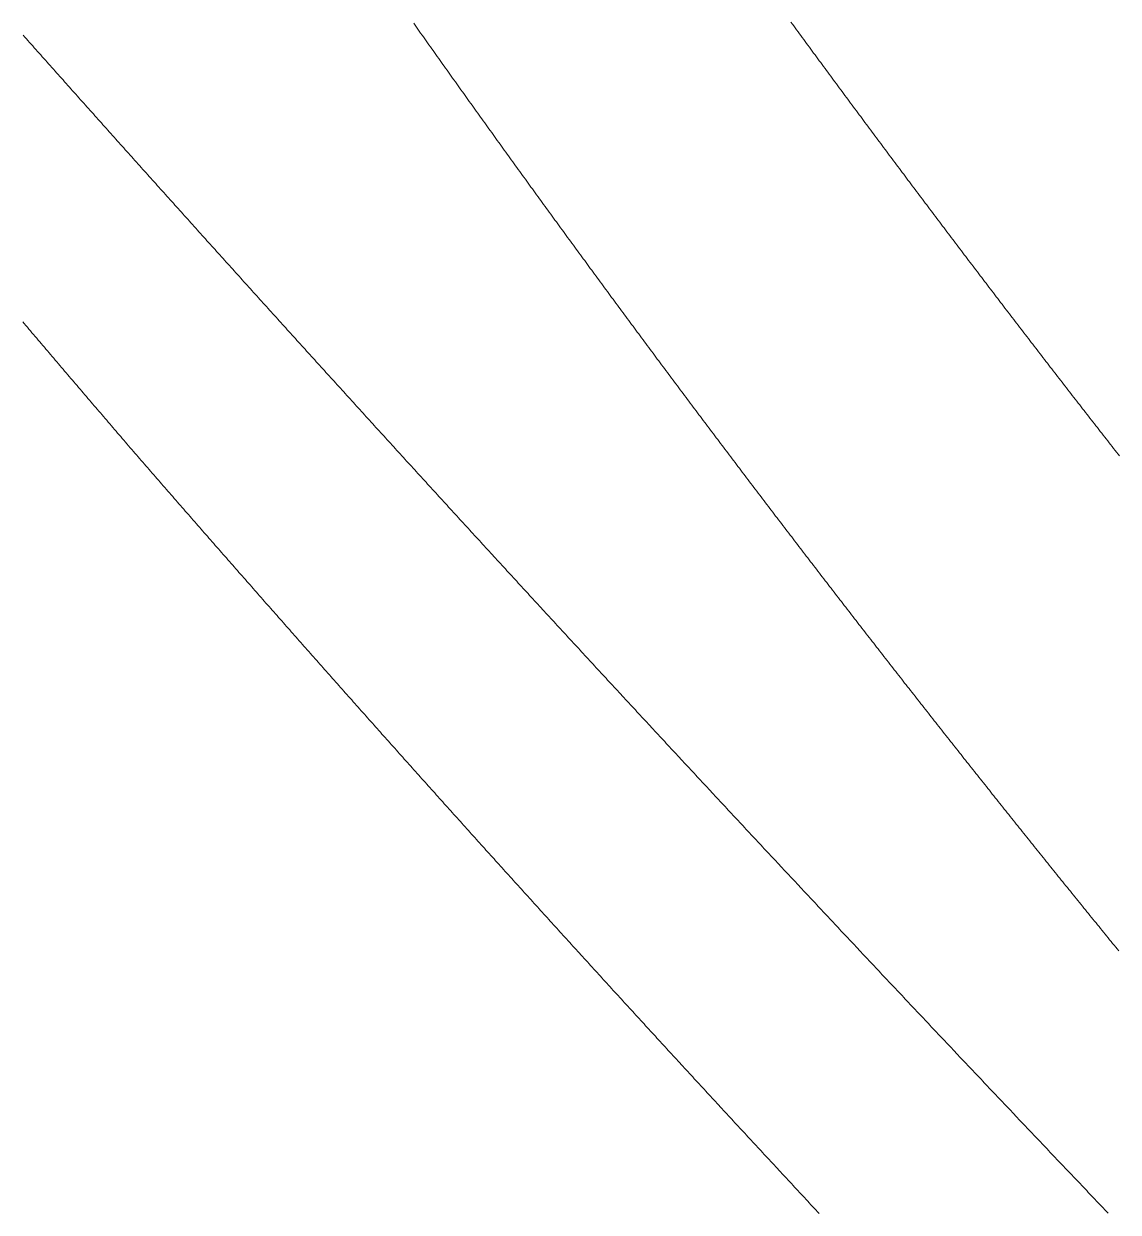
# Model space of a CAD drawing. Extents: x 174934 to 192674, y 648863 to 672607.
# Drawn here: x 180344.62 to 180390.28, y 660833.11 to 660882.67 of the extents above; entities that cross this region are included whole.
import ezdxf

# ---------------------------------------------------------------- set-up
doc = ezdxf.new("R2010")
doc.units = 0
doc.layers.add('pbitul', color=14, linetype='Continuous', lineweight=0)
doc.layers.add('pgesher', color=7, linetype='Continuous', lineweight=0)

msp = doc.modelspace()

# ---------------------------------------------------------------- linework, layer by layer
at = {"layer": 'pbitul', "flags": 128}
for points in [[(180344.591, 660882.191), (180344.657, 660882.117), (180344.724, 660882.042), (180344.79, 660881.967), (180344.857, 660881.893), (180344.923, 660881.818), (180344.99, 660881.743), (180345.056, 660881.668), (180345.123, 660881.594), (180345.189, 660881.519), (180345.256, 660881.444), (180345.322, 660881.37), (180345.389, 660881.295), (180345.455, 660881.22), (180345.522, 660881.146), (180345.589, 660881.071), (180345.655, 660880.996), (180345.722, 660880.922), (180345.788, 660880.847), (180345.855, 660880.773), (180345.921, 660880.698), (180345.988, 660880.623), (180346.054, 660880.549), (180346.121, 660880.474), (180346.187, 660880.399), (180346.254, 660880.325), (180346.321, 660880.25), (180346.387, 660880.175), (180346.454, 660880.101), (180346.52, 660880.026), (180346.587, 660879.952), (180346.654, 660879.877), (180346.72, 660879.802), (180346.787, 660879.728), (180346.853, 660879.653), (180346.92, 660879.579), (180346.987, 660879.504), (180347.053, 660879.43), (180347.12, 660879.355), (180347.186, 660879.28), (180347.253, 660879.206), (180347.32, 660879.131), (180347.386, 660879.057), (180347.453, 660878.982), (180347.52, 660878.908), (180347.586, 660878.833), (180347.653, 660878.758), (180347.72, 660878.684), (180347.786, 660878.609), (180347.853, 660878.535), (180347.92, 660878.46), (180347.986, 660878.386), (180348.053, 660878.311), (180348.12, 660878.237), (180348.186, 660878.162), (180348.253, 660878.088), (180348.32, 660878.013), (180348.386, 660877.939), (180348.453, 660877.864), (180348.52, 660877.79), (180348.586, 660877.715), (180348.653, 660877.641), (180348.72, 660877.566), (180348.787, 660877.492), (180348.853, 660877.417), (180348.92, 660877.343), (180348.987, 660877.268), (180349.054, 660877.194), (180349.12, 660877.119), (180349.187, 660877.045), (180349.254, 660876.97), (180349.32, 660876.896), (180349.387, 660876.821), (180349.454, 660876.747), (180349.521, 660876.673), (180349.588, 660876.598), (180349.654, 660876.524), (180349.721, 660876.449), (180349.788, 660876.375), (180349.855, 660876.3), (180349.921, 660876.226), (180349.988, 660876.151), (180350.055, 660876.077), (180350.122, 660876.003), (180350.189, 660875.928), (180350.255, 660875.854), (180350.322, 660875.779), (180350.389, 660875.705), (180350.456, 660875.631), (180350.523, 660875.556), (180350.589, 660875.482), (180350.656, 660875.407), (180350.723, 660875.333), (180350.79, 660875.259), (180350.857, 660875.184), (180350.924, 660875.11), (180350.99, 660875.035), (180351.057, 660874.961), (180351.124, 660874.887), (180351.191, 660874.812), (180351.258, 660874.738), (180351.325, 660874.664), (180351.392, 660874.589), (180351.459, 660874.515), (180351.525, 660874.441), (180351.592, 660874.366), (180351.659, 660874.292), (180351.726, 660874.218), (180351.793, 660874.143), (180351.86, 660874.069), (180351.927, 660873.995), (180351.994, 660873.92), (180352.061, 660873.846), (180352.127, 660873.772), (180352.194, 660873.697), (180352.261, 660873.623), (180352.328, 660873.549), (180352.395, 660873.474), (180352.462, 660873.4), (180352.529, 660873.326), (180352.596, 660873.252), (180352.663, 660873.177), (180352.73, 660873.103), (180352.797, 660873.029), (180352.864, 660872.954), (180352.931, 660872.88), (180352.998, 660872.806), (180353.065, 660872.732), (180353.132, 660872.657), (180353.199, 660872.583), (180353.266, 660872.509), (180353.333, 660872.435), (180353.4, 660872.36), (180353.467, 660872.286), (180353.534, 660872.212), (180353.601, 660872.138), (180353.668, 660872.063), (180353.735, 660871.989), (180353.802, 660871.915), (180353.869, 660871.841), (180353.936, 660871.766), (180354.003, 660871.692), (180354.07, 660871.618), (180354.137, 660871.544), (180354.204, 660871.47), (180354.271, 660871.395), (180354.338, 660871.321), (180354.405, 660871.247), (180354.472, 660871.173), (180354.539, 660871.099), (180354.606, 660871.024), (180354.673, 660870.95), (180354.74, 660870.876), (180354.807, 660870.802), (180354.874, 660870.728), (180354.941, 660870.654), (180355.008, 660870.579), (180355.075, 660870.505), (180355.143, 660870.431), (180355.21, 660870.357), (180355.277, 660870.283), (180355.344, 660870.209), (180355.411, 660870.135), (180355.478, 660870.06), (180355.545, 660869.986), (180355.612, 660869.912), (180355.679, 660869.838), (180355.747, 660869.764), (180355.814, 660869.69), (180355.881, 660869.616), (180355.948, 660869.542), (180356.015, 660869.467), (180356.082, 660869.393), (180356.149, 660869.319), (180356.217, 660869.245), (180356.284, 660869.171), (180356.351, 660869.097), (180356.418, 660869.023), (180356.485, 660868.949), (180356.552, 660868.875), (180356.619, 660868.801), (180356.687, 660868.726), (180356.754, 660868.652), (180356.821, 660868.578), (180356.888, 660868.504), (180356.955, 660868.43), (180357.023, 660868.356), (180357.09, 660868.282), (180357.157, 660868.208), (180357.224, 660868.134), (180357.291, 660868.06), (180357.359, 660867.986), (180357.426, 660867.912), (180357.493, 660867.838), (180357.56, 660867.764), (180357.628, 660867.69), (180357.695, 660867.616), (180357.762, 660867.542), (180357.829, 660867.468), (180357.897, 660867.394), (180357.964, 660867.32), (180358.031, 660867.246), (180358.098, 660867.172), (180358.166, 660867.098), (180358.233, 660867.024), (180358.3, 660866.95), (180358.367, 660866.876), (180358.435, 660866.802), (180358.502, 660866.728), (180358.569, 660866.654), (180358.636, 660866.58), (180358.704, 660866.506), (180358.771, 660866.432), (180358.838, 660866.358), (180358.906, 660866.284), (180358.973, 660866.21), (180359.04, 660866.136), (180359.108, 660866.062), (180359.175, 660865.988), (180359.242, 660865.914), (180359.31, 660865.84), (180359.377, 660865.766), (180359.444, 660865.692), (180359.512, 660865.618), (180359.579, 660865.545), (180359.646, 660865.471), (180359.714, 660865.397), (180359.781, 660865.323), (180359.848, 660865.249), (180359.916, 660865.175), (180359.983, 660865.101), (180360.05, 660865.027), (180360.118, 660864.953), (180360.185, 660864.879), (180360.253, 660864.805), (180360.32, 660864.732), (180360.387, 660864.658), (180360.455, 660864.584), (180360.522, 660864.51), (180360.59, 660864.436), (180360.657, 660864.362), (180360.724, 660864.288), (180360.792, 660864.215), (180360.859, 660864.141), (180360.927, 660864.067), (180360.994, 660863.993), (180361.061, 660863.919), (180361.129, 660863.845), (180361.196, 660863.771), (180361.264, 660863.698), (180361.331, 660863.624), (180361.399, 660863.55), (180361.466, 660863.476), (180361.534, 660863.402), (180361.601, 660863.328), (180361.669, 660863.255), (180361.736, 660863.181), (180361.803, 660863.107), (180361.871, 660863.033), (180361.938, 660862.959), (180362.006, 660862.886), (180362.073, 660862.812), (180362.141, 660862.738), (180362.208, 660862.664), (180362.276, 660862.59), (180362.343, 660862.517), (180362.411, 660862.443), (180362.478, 660862.369), (180362.546, 660862.295), (180362.613, 660862.222), (180362.681, 660862.148), (180362.748, 660862.074), (180362.816, 660862), (180362.884, 660861.927), (180362.951, 660861.853), (180363.019, 660861.779), (180363.086, 660861.705), (180363.154, 660861.632), (180363.221, 660861.558), (180363.289, 660861.484), (180363.356, 660861.41), (180363.424, 660861.337), (180363.492, 660861.263), (180363.559, 660861.189), (180363.627, 660861.116), (180363.694, 660861.042), (180363.762, 660860.968), (180363.829, 660860.894), (180363.897, 660860.821), (180363.965, 660860.747), (180364.032, 660860.673), (180364.1, 660860.6), (180364.167, 660860.526), (180364.235, 660860.452), (180364.303, 660860.379), (180364.37, 660860.305), (180364.438, 660860.231), (180364.505, 660860.158), (180364.573, 660860.084), (180364.641, 660860.01), (180364.708, 660859.937), (180364.776, 660859.863), (180364.844, 660859.789), (180364.911, 660859.716), (180364.979, 660859.642), (180365.047, 660859.568), (180365.114, 660859.495), (180365.182, 660859.421), (180365.25, 660859.348), (180365.317, 660859.274), (180365.385, 660859.2), (180365.453, 660859.127), (180365.52, 660859.053), (180365.588, 660858.979), (180365.656, 660858.906), (180365.723, 660858.832), (180365.791, 660858.759), (180365.859, 660858.685), (180365.927, 660858.611), (180365.994, 660858.538), (180366.062, 660858.464), (180366.13, 660858.391), (180366.197, 660858.317), (180366.265, 660858.244), (180366.333, 660858.17), (180366.401, 660858.096), (180366.468, 660858.023), (180366.536, 660857.949), (180366.604, 660857.876), (180366.672, 660857.802), (180366.739, 660857.729), (180366.807, 660857.655), (180366.875, 660857.582), (180366.943, 660857.508), (180367.01, 660857.434), (180367.078, 660857.361), (180367.146, 660857.287), (180367.214, 660857.214), (180367.281, 660857.14), (180367.349, 660857.067), (180367.417, 660856.993), (180367.485, 660856.92), (180367.553, 660856.846), (180367.62, 660856.773), (180367.688, 660856.699), (180367.756, 660856.626), (180367.824, 660856.552), (180367.892, 660856.479), (180367.96, 660856.405), (180368.027, 660856.332), (180368.095, 660856.258), (180368.163, 660856.185), (180368.231, 660856.111), (180368.299, 660856.038), (180368.367, 660855.965), (180368.434, 660855.891), (180368.502, 660855.818), (180368.57, 660855.744), (180368.638, 660855.671), (180368.706, 660855.597), (180368.774, 660855.524), (180368.842, 660855.45), (180368.909, 660855.377), (180368.977, 660855.303), (180369.045, 660855.23), (180369.113, 660855.157), (180369.181, 660855.083), (180369.249, 660855.01), (180369.317, 660854.936), (180369.385, 660854.863), (180369.453, 660854.79), (180369.521, 660854.716), (180369.588, 660854.643), (180369.656, 660854.569), (180369.724, 660854.496), (180369.792, 660854.423), (180369.86, 660854.349), (180369.928, 660854.276), (180369.996, 660854.202), (180370.064, 660854.129), (180370.132, 660854.056), (180370.2, 660853.982), (180370.268, 660853.909), (180370.336, 660853.836), (180370.404, 660853.762), (180370.472, 660853.689), (180370.54, 660853.616), (180370.608, 660853.542), (180370.676, 660853.469), (180370.744, 660853.396), (180370.812, 660853.322), (180370.88, 660853.249), (180370.948, 660853.176), (180371.016, 660853.102), (180371.084, 660853.029), (180371.152, 660852.956), (180371.22, 660852.882), (180371.288, 660852.809), (180371.356, 660852.736), (180371.424, 660852.662), (180371.492, 660852.589), (180371.56, 660852.516), (180371.628, 660852.442), (180371.696, 660852.369), (180371.764, 660852.296), (180371.832, 660852.223), (180371.9, 660852.149), (180371.968, 660852.076), (180372.036, 660852.003), (180372.104, 660851.929), (180372.172, 660851.856), (180372.24, 660851.783), (180372.308, 660851.71), (180372.376, 660851.636), (180372.444, 660851.563), (180372.512, 660851.49), (180372.581, 660851.417), (180372.649, 660851.343), (180372.717, 660851.27), (180372.785, 660851.197), (180372.853, 660851.124), (180372.921, 660851.051), (180372.989, 660850.977), (180373.057, 660850.904), (180373.125, 660850.831), (180373.193, 660850.758), (180373.262, 660850.684), (180373.33, 660850.611), (180373.398, 660850.538), (180373.466, 660850.465), (180373.534, 660850.392), (180373.602, 660850.318), (180373.67, 660850.245), (180373.739, 660850.172), (180373.807, 660850.099), (180373.875, 660850.026), (180373.943, 660849.953), (180374.011, 660849.879), (180374.079, 660849.806), (180374.148, 660849.733), (180374.216, 660849.66), (180374.284, 660849.587), (180374.352, 660849.514), (180374.42, 660849.44), (180374.488, 660849.367), (180374.557, 660849.294), (180374.625, 660849.221), (180374.693, 660849.148), (180374.761, 660849.075), (180374.829, 660849.002), (180374.898, 660848.929), (180374.966, 660848.855), (180375.034, 660848.782), (180375.102, 660848.709), (180375.171, 660848.636), (180375.239, 660848.563), (180375.307, 660848.49), (180375.375, 660848.417), (180375.444, 660848.344), (180375.512, 660848.271), (180375.58, 660848.198), (180375.648, 660848.124), (180375.717, 660848.051), (180375.785, 660847.978), (180375.853, 660847.905), (180375.921, 660847.832), (180375.99, 660847.759), (180376.058, 660847.686), (180376.126, 660847.613), (180376.194, 660847.54), (180376.263, 660847.467), (180376.331, 660847.394), (180376.399, 660847.321), (180376.468, 660847.248), (180376.536, 660847.175), (180376.604, 660847.102), (180376.673, 660847.029), (180376.741, 660846.956), (180376.809, 660846.883), (180376.878, 660846.81), (180376.946, 660846.737), (180377.014, 660846.664), (180377.083, 660846.591), (180377.151, 660846.518), (180377.219, 660846.445), (180377.288, 660846.372), (180377.356, 660846.299), (180377.424, 660846.226), (180377.493, 660846.153), (180377.561, 660846.08), (180377.629, 660846.007), (180377.698, 660845.934), (180377.766, 660845.861), (180377.835, 660845.788), (180377.903, 660845.715), (180377.971, 660845.642), (180378.04, 660845.569), (180378.108, 660845.496), (180378.176, 660845.423), (180378.245, 660845.35), (180378.313, 660845.277), (180378.382, 660845.204), (180378.45, 660845.131), (180378.519, 660845.058), (180378.587, 660844.985), (180378.655, 660844.912), (180378.724, 660844.839), (180378.792, 660844.767), (180378.861, 660844.694), (180378.929, 660844.621), (180378.998, 660844.548), (180379.066, 660844.475), (180379.134, 660844.402), (180379.203, 660844.329), (180379.271, 660844.256), (180379.34, 660844.183), (180379.408, 660844.11), (180379.477, 660844.038), (180379.545, 660843.965), (180379.614, 660843.892), (180379.682, 660843.819), (180379.751, 660843.746), (180379.819, 660843.673), (180379.888, 660843.6), (180379.956, 660843.527), (180380.025, 660843.455), (180380.093, 660843.382), (180380.162, 660843.309), (180380.23, 660843.236), (180380.299, 660843.163), (180380.367, 660843.09), (180380.436, 660843.018), (180380.504, 660842.945), (180380.573, 660842.872), (180380.641, 660842.799), (180380.71, 660842.726), (180380.778, 660842.653), (180380.847, 660842.581), (180380.916, 660842.508), (180380.984, 660842.435), (180381.053, 660842.362), (180381.121, 660842.289), (180381.19, 660842.217), (180381.258, 660842.144), (180381.327, 660842.071), (180381.395, 660841.998), (180381.464, 660841.926), (180381.533, 660841.853), (180381.601, 660841.78), (180381.67, 660841.707), (180381.738, 660841.634), (180381.807, 660841.562), (180381.876, 660841.489), (180381.944, 660841.416), (180382.013, 660841.343), (180382.081, 660841.271), (180382.15, 660841.198), (180382.219, 660841.125), (180382.287, 660841.052), (180382.356, 660840.98), (180382.425, 660840.907), (180382.493, 660840.834), (180382.562, 660840.762), (180382.631, 660840.689), (180382.699, 660840.616), (180382.768, 660840.543), (180382.836, 660840.471), (180382.905, 660840.398), (180382.974, 660840.325), (180383.042, 660840.253), (180383.111, 660840.18), (180383.18, 660840.107), (180383.249, 660840.035), (180383.317, 660839.962), (180383.386, 660839.889), (180383.455, 660839.817), (180383.523, 660839.744), (180383.592, 660839.671), (180383.661, 660839.599), (180383.729, 660839.526), (180383.798, 660839.453), (180383.867, 660839.381), (180383.936, 660839.308), (180384.004, 660839.235), (180384.073, 660839.163), (180384.142, 660839.09), (180384.21, 660839.017), (180384.279, 660838.945), (180384.348, 660838.872), (180384.417, 660838.8), (180384.485, 660838.727), (180384.554, 660838.654), (180384.623, 660838.582), (180384.692, 660838.509), (180384.76, 660838.436), (180384.829, 660838.364), (180384.898, 660838.291), (180384.967, 660838.219), (180385.036, 660838.146), (180385.104, 660838.073), (180385.173, 660838.001), (180385.242, 660837.928), (180385.311, 660837.856), (180385.38, 660837.783), (180385.448, 660837.711), (180385.517, 660837.638), (180385.586, 660837.565), (180385.655, 660837.493), (180385.724, 660837.42), (180385.792, 660837.348), (180385.861, 660837.275), (180385.93, 660837.203), (180385.999, 660837.13), (180386.068, 660837.058), (180386.137, 660836.985), (180386.205, 660836.913), (180386.274, 660836.84), (180386.343, 660836.768), (180386.412, 660836.695), (180386.481, 660836.623), (180386.55, 660836.55), (180386.619, 660836.477), (180386.687, 660836.405), (180386.756, 660836.332), (180386.825, 660836.26), (180386.894, 660836.187), (180386.963, 660836.115), (180387.032, 660836.043), (180387.101, 660835.97), (180387.17, 660835.898), (180387.239, 660835.825), (180387.307, 660835.753), (180387.376, 660835.68), (180387.445, 660835.608), (180387.514, 660835.535), (180387.583, 660835.463), (180387.652, 660835.39), (180387.721, 660835.318), (180387.79, 660835.245), (180387.859, 660835.173), (180387.928, 660835.101), (180387.997, 660835.028), (180388.066, 660834.956), (180388.135, 660834.883), (180388.204, 660834.811), (180388.272, 660834.738), (180388.341, 660834.666), (180388.41, 660834.594), (180388.479, 660834.521), (180388.548, 660834.449), (180388.617, 660834.376), (180388.686, 660834.304), (180388.755, 660834.232), (180388.824, 660834.159), (180388.893, 660834.087), (180388.962, 660834.014), (180389.031, 660833.942), (180389.1, 660833.87), (180389.169, 660833.797), (180389.238, 660833.725), (180389.307, 660833.653), (180389.376, 660833.58), (180389.445, 660833.508), (180389.514, 660833.435), (180389.583, 660833.363), (180389.652, 660833.291), (180389.721, 660833.218), (180389.791, 660833.146), (180389.86, 660833.074)], [(180377.799, 660833.06), (180377.731, 660833.133), (180377.663, 660833.206), (180377.595, 660833.28), (180377.527, 660833.353), (180377.459, 660833.426), (180377.391, 660833.5), (180377.323, 660833.573), (180377.255, 660833.646), (180377.187, 660833.72), (180377.119, 660833.793), (180377.051, 660833.866), (180376.983, 660833.939), (180376.915, 660834.013), (180376.847, 660834.086), (180376.779, 660834.159), (180376.711, 660834.233), (180376.643, 660834.306), (180376.575, 660834.38), (180376.507, 660834.453), (180376.439, 660834.526), (180376.397, 660834.572), (180376.397, 660834.572), (180376.329, 660834.645), (180376.26, 660834.719), (180376.192, 660834.792), (180376.124, 660834.865), (180376.056, 660834.938), (180375.988, 660835.012), (180375.92, 660835.085), (180375.852, 660835.158), (180375.784, 660835.231), (180375.716, 660835.305), (180375.648, 660835.378), (180375.58, 660835.451), (180375.512, 660835.524), (180375.444, 660835.598), (180375.376, 660835.671), (180375.308, 660835.744), (180375.24, 660835.818), (180375.172, 660835.891), (180375.104, 660835.964), (180375.036, 660836.038), (180374.968, 660836.111), (180374.9, 660836.184), (180374.832, 660836.258), (180374.764, 660836.331), (180374.696, 660836.404), (180374.628, 660836.478), (180374.56, 660836.551), (180374.492, 660836.624), (180374.424, 660836.698), (180374.356, 660836.771), (180374.288, 660836.845), (180374.22, 660836.918), (180374.152, 660836.991), (180374.084, 660837.065), (180374.016, 660837.138), (180373.948, 660837.212), (180373.881, 660837.285), (180373.813, 660837.358), (180373.745, 660837.432), (180373.677, 660837.505), (180373.609, 660837.579), (180373.541, 660837.652), (180373.473, 660837.726), (180373.406, 660837.799), (180373.338, 660837.873), (180373.27, 660837.946), (180373.202, 660838.02), (180373.134, 660838.093), (180373.066, 660838.167), (180372.999, 660838.24), (180372.931, 660838.314), (180372.863, 660838.387), (180372.795, 660838.461), (180372.727, 660838.534), (180372.66, 660838.608), (180372.592, 660838.681), (180372.524, 660838.755), (180372.456, 660838.828), (180372.389, 660838.902), (180372.321, 660838.975), (180372.253, 660839.049), (180372.185, 660839.122), (180372.118, 660839.196), (180372.05, 660839.27), (180371.982, 660839.343), (180371.914, 660839.417), (180371.847, 660839.49), (180371.779, 660839.564), (180371.711, 660839.638), (180371.644, 660839.711), (180371.576, 660839.785), (180371.508, 660839.858), (180371.441, 660839.932), (180371.373, 660840.006), (180371.305, 660840.079), (180371.238, 660840.153), (180371.17, 660840.227), (180371.102, 660840.3), (180371.035, 660840.374), (180370.967, 660840.448), (180370.9, 660840.521), (180370.832, 660840.595), (180370.764, 660840.669), (180370.697, 660840.742), (180370.629, 660840.816), (180370.562, 660840.89), (180370.494, 660840.963), (180370.426, 660841.037), (180370.359, 660841.111), (180370.291, 660841.185), (180370.224, 660841.258), (180370.156, 660841.332), (180370.089, 660841.406), (180370.021, 660841.48), (180369.954, 660841.553), (180369.886, 660841.627), (180369.818, 660841.701), (180369.751, 660841.775), (180369.683, 660841.848), (180369.616, 660841.922), (180369.548, 660841.996), (180369.481, 660842.07), (180369.414, 660842.144), (180369.346, 660842.217), (180369.279, 660842.291), (180369.211, 660842.365), (180369.144, 660842.439), (180369.076, 660842.513), (180369.009, 660842.586), (180368.941, 660842.66), (180368.874, 660842.734), (180368.806, 660842.808), (180368.739, 660842.882), (180368.672, 660842.956), (180368.604, 660843.03), (180368.537, 660843.103), (180368.469, 660843.177), (180368.402, 660843.251), (180368.335, 660843.325), (180368.267, 660843.399), (180368.2, 660843.473), (180368.133, 660843.547), (180368.065, 660843.621), (180367.998, 660843.695), (180367.93, 660843.769), (180367.863, 660843.842), (180367.796, 660843.916), (180367.728, 660843.99), (180367.661, 660844.064), (180367.594, 660844.138), (180367.527, 660844.212), (180367.459, 660844.286), (180367.392, 660844.36), (180367.325, 660844.434), (180367.257, 660844.508), (180367.19, 660844.582), (180367.123, 660844.656), (180367.056, 660844.73), (180366.988, 660844.804), (180366.921, 660844.878), (180366.854, 660844.952), (180366.787, 660845.026), (180366.719, 660845.1), (180366.652, 660845.174), (180366.585, 660845.248), (180366.518, 660845.322), (180366.45, 660845.396), (180366.383, 660845.47), (180366.316, 660845.544), (180366.249, 660845.618), (180366.182, 660845.693), (180366.115, 660845.767), (180366.047, 660845.841), (180365.98, 660845.915), (180365.913, 660845.989), (180365.846, 660846.063), (180365.779, 660846.137), (180365.712, 660846.211), (180365.644, 660846.285), (180365.577, 660846.359), (180365.51, 660846.434), (180365.443, 660846.508), (180365.376, 660846.582), (180365.309, 660846.656), (180365.242, 660846.73), (180365.175, 660846.804), (180365.108, 660846.878), (180365.041, 660846.953), (180364.973, 660847.027), (180364.906, 660847.101), (180364.839, 660847.175), (180364.772, 660847.249), (180364.705, 660847.323), (180364.638, 660847.398), (180364.571, 660847.472), (180364.504, 660847.546), (180364.437, 660847.62), (180364.37, 660847.695), (180364.303, 660847.769), (180364.236, 660847.843), (180364.169, 660847.917), (180364.102, 660847.991), (180364.035, 660848.066), (180363.968, 660848.14), (180363.901, 660848.214), (180363.834, 660848.289), (180363.767, 660848.363), (180363.7, 660848.437), (180363.633, 660848.511), (180363.566, 660848.586), (180363.499, 660848.66), (180363.433, 660848.734), (180363.366, 660848.809), (180363.299, 660848.883), (180363.232, 660848.957), (180363.165, 660849.032), (180363.098, 660849.106), (180363.031, 660849.18), (180362.964, 660849.255), (180362.897, 660849.329), (180362.831, 660849.403), (180362.764, 660849.478), (180362.697, 660849.552), (180362.63, 660849.626), (180362.563, 660849.701), (180362.496, 660849.775), (180362.429, 660849.849), (180362.363, 660849.924), (180362.296, 660849.998), (180362.229, 660850.073), (180362.162, 660850.147), (180362.095, 660850.221), (180362.029, 660850.296), (180361.962, 660850.37), (180361.895, 660850.445), (180361.828, 660850.519), (180361.761, 660850.594), (180361.695, 660850.668), (180361.628, 660850.743), (180361.561, 660850.817), (180361.494, 660850.891), (180361.428, 660850.966), (180361.361, 660851.04), (180361.294, 660851.115), (180361.227, 660851.189), (180361.161, 660851.264), (180361.094, 660851.338), (180361.027, 660851.413), (180360.961, 660851.487), (180360.894, 660851.562), (180360.827, 660851.636), (180360.761, 660851.711), (180360.694, 660851.785), (180360.627, 660851.86), (180360.561, 660851.935), (180360.494, 660852.009), (180360.427, 660852.084), (180360.361, 660852.158), (180360.294, 660852.233), (180360.227, 660852.307), (180360.161, 660852.382), (180360.094, 660852.457), (180360.028, 660852.531), (180359.961, 660852.606), (180359.894, 660852.68), (180359.828, 660852.755), (180359.761, 660852.829), (180359.695, 660852.904), (180359.628, 660852.979), (180359.561, 660853.053), (180359.495, 660853.128), (180359.428, 660853.203), (180359.362, 660853.277), (180359.295, 660853.352), (180359.229, 660853.427), (180359.162, 660853.501), (180359.096, 660853.576), (180359.029, 660853.651), (180358.963, 660853.725), (180358.896, 660853.8), (180358.83, 660853.875), (180358.763, 660853.949), (180358.697, 660854.024), (180358.63, 660854.099), (180358.564, 660854.173), (180358.497, 660854.248), (180358.431, 660854.323), (180358.364, 660854.398), (180358.298, 660854.472), (180358.232, 660854.547), (180358.165, 660854.622), (180358.099, 660854.697), (180358.032, 660854.771), (180357.966, 660854.846), (180357.899, 660854.921), (180357.833, 660854.996), (180357.767, 660855.07), (180357.7, 660855.145), (180357.634, 660855.22), (180357.567, 660855.295), (180357.501, 660855.37), (180357.435, 660855.444), (180357.368, 660855.519), (180357.302, 660855.594), (180357.236, 660855.669), (180357.169, 660855.744), (180357.103, 660855.819), (180357.037, 660855.893), (180356.97, 660855.968), (180356.904, 660856.043), (180356.838, 660856.118), (180356.771, 660856.193), (180356.705, 660856.268), (180356.639, 660856.343), (180356.573, 660856.417), (180356.506, 660856.492), (180356.44, 660856.567), (180356.374, 660856.642), (180356.308, 660856.717), (180356.241, 660856.792), (180356.175, 660856.867), (180356.109, 660856.942), (180356.043, 660857.017), (180355.976, 660857.092), (180355.91, 660857.166), (180355.844, 660857.241), (180355.778, 660857.316), (180355.712, 660857.391), (180355.645, 660857.466), (180355.579, 660857.541), (180355.513, 660857.616), (180355.447, 660857.691), (180355.381, 660857.766), (180355.314, 660857.841), (180355.248, 660857.916), (180355.182, 660857.991), (180355.116, 660858.066), (180355.05, 660858.141), (180354.984, 660858.216), (180354.918, 660858.291), (180354.852, 660858.366), (180354.785, 660858.441), (180354.719, 660858.516), (180354.653, 660858.591), (180354.587, 660858.666), (180354.521, 660858.741), (180354.455, 660858.816), (180354.389, 660858.892), (180354.323, 660858.967), (180354.257, 660859.042), (180354.191, 660859.117), (180354.125, 660859.192), (180354.059, 660859.267), (180353.993, 660859.342), (180353.927, 660859.417), (180353.861, 660859.492), (180353.795, 660859.567), (180353.728, 660859.642), (180353.662, 660859.718), (180353.596, 660859.793), (180353.531, 660859.868), (180353.465, 660859.943), (180353.399, 660860.018), (180353.333, 660860.093), (180353.267, 660860.168), (180353.201, 660860.244), (180353.135, 660860.319), (180353.069, 660860.394), (180353.003, 660860.469), (180352.937, 660860.544), (180352.871, 660860.619), (180352.805, 660860.695), (180352.739, 660860.77), (180352.673, 660860.845), (180352.607, 660860.92), (180352.541, 660860.996), (180352.476, 660861.071), (180352.41, 660861.146), (180352.344, 660861.221), (180352.278, 660861.296), (180352.212, 660861.372), (180352.146, 660861.447), (180352.08, 660861.522), (180352.014, 660861.597), (180351.949, 660861.673), (180351.883, 660861.748), (180351.817, 660861.823), (180351.751, 660861.899), (180351.685, 660861.974), (180351.62, 660862.049), (180351.554, 660862.124), (180351.488, 660862.2), (180351.422, 660862.275), (180351.356, 660862.35), (180351.291, 660862.426), (180351.225, 660862.501), (180351.159, 660862.576), (180351.093, 660862.652), (180351.028, 660862.727), (180350.962, 660862.802), (180350.896, 660862.878), (180350.83, 660862.953), (180350.765, 660863.028), (180350.699, 660863.104), (180350.633, 660863.179), (180350.567, 660863.255), (180350.502, 660863.33), (180350.436, 660863.405), (180350.37, 660863.481), (180350.305, 660863.556), (180350.239, 660863.632), (180350.173, 660863.707), (180350.108, 660863.782), (180350.042, 660863.858), (180349.976, 660863.933), (180349.911, 660864.009), (180349.845, 660864.084), (180349.779, 660864.16), (180349.714, 660864.235), (180349.648, 660864.311), (180349.583, 660864.386), (180349.517, 660864.462), (180349.451, 660864.537), (180349.386, 660864.612), (180349.32, 660864.688), (180349.255, 660864.763), (180349.189, 660864.839), (180349.124, 660864.914), (180349.058, 660864.99), (180348.992, 660865.065), (180348.987, 660865.072), (180348.987, 660865.072), (180348.922, 660865.148), (180348.857, 660865.224), (180348.791, 660865.3), (180348.726, 660865.376), (180348.661, 660865.452), (180348.596, 660865.528), (180348.531, 660865.604), (180348.466, 660865.68), (180348.401, 660865.756), (180348.336, 660865.832), (180348.271, 660865.908), (180348.206, 660865.984), (180348.141, 660866.06), (180348.076, 660866.136), (180348.011, 660866.212), (180347.946, 660866.288), (180347.881, 660866.364), (180347.816, 660866.44), (180347.751, 660866.516), (180347.686, 660866.592), (180347.621, 660866.668), (180347.556, 660866.744), (180347.491, 660866.82), (180347.426, 660866.896), (180347.361, 660866.972), (180347.296, 660867.048), (180347.231, 660867.124), (180347.166, 660867.2), (180347.101, 660867.276), (180347.037, 660867.352), (180346.972, 660867.428), (180346.907, 660867.504), (180346.842, 660867.58), (180346.777, 660867.656), (180346.712, 660867.732), (180346.647, 660867.808), (180346.582, 660867.884), (180346.517, 660867.96), (180346.452, 660868.036), (180346.387, 660868.112), (180346.322, 660868.188), (180346.257, 660868.265), (180346.193, 660868.341), (180346.128, 660868.417), (180346.063, 660868.493), (180345.998, 660868.569), (180345.933, 660868.645), (180345.868, 660868.721), (180345.803, 660868.797), (180345.738, 660868.873), (180345.673, 660868.949), (180345.609, 660869.025), (180345.544, 660869.102), (180345.479, 660869.178), (180345.414, 660869.254), (180345.349, 660869.33), (180345.284, 660869.406), (180345.219, 660869.482), (180345.155, 660869.558), (180345.09, 660869.634), (180345.025, 660869.711), (180344.96, 660869.787), (180344.895, 660869.863), (180344.83, 660869.939), (180344.766, 660870.015), (180344.701, 660870.091), (180344.636, 660870.167), (180344.571, 660870.244)]]:
    msp.add_lwpolyline(points, dxfattribs=at)
at = {"layer": 'pgesher', "flags": 128}
for points in [[(180360.886, 660882.69), (180360.944, 660882.608), (180361.002, 660882.527), (180361.06, 660882.445), (180361.118, 660882.363), (180361.175, 660882.282), (180361.233, 660882.2), (180361.291, 660882.118), (180361.349, 660882.037), (180361.407, 660881.955), (180361.464, 660881.874), (180361.522, 660881.792), (180361.58, 660881.711), (180361.638, 660881.629), (180361.696, 660881.548), (180361.754, 660881.466), (180361.812, 660881.385), (180361.87, 660881.303), (180361.928, 660881.222), (180361.986, 660881.14), (180362.044, 660881.059), (180362.102, 660880.977), (180362.16, 660880.896), (180362.218, 660880.814), (180362.276, 660880.733), (180362.334, 660880.651), (180362.392, 660880.57), (180362.45, 660880.488), (180362.508, 660880.407), (180362.566, 660880.326), (180362.624, 660880.244), (180362.682, 660880.163), (180362.74, 660880.081), (180362.798, 660880), (180362.857, 660879.919), (180362.915, 660879.837), (180362.973, 660879.756), (180363.031, 660879.675), (180363.089, 660879.593), (180363.147, 660879.512), (180363.206, 660879.431), (180363.264, 660879.349), (180363.322, 660879.268), (180363.38, 660879.187), (180363.438, 660879.106), (180363.497, 660879.024), (180363.555, 660878.943), (180363.613, 660878.862), (180363.672, 660878.78), (180363.73, 660878.699), (180363.788, 660878.618), (180363.847, 660878.537), (180363.905, 660878.456), (180363.963, 660878.374), (180364.022, 660878.293), (180364.08, 660878.212), (180364.138, 660878.131), (180364.197, 660878.05), (180364.255, 660877.968), (180364.314, 660877.887), (180364.372, 660877.806), (180364.431, 660877.725), (180364.489, 660877.644), (180364.547, 660877.563), (180364.606, 660877.482), (180364.664, 660877.4), (180364.723, 660877.319), (180364.781, 660877.238), (180364.84, 660877.157), (180364.899, 660877.076), (180364.957, 660876.995), (180365.016, 660876.914), (180365.074, 660876.833), (180365.133, 660876.752), (180365.191, 660876.671), (180365.25, 660876.59), (180365.309, 660876.509), (180365.367, 660876.428), (180365.426, 660876.347), (180365.485, 660876.266), (180365.543, 660876.185), (180365.602, 660876.104), (180365.661, 660876.023), (180365.719, 660875.942), (180365.778, 660875.861), (180365.837, 660875.78), (180365.895, 660875.699), (180365.954, 660875.618), (180366.013, 660875.537), (180366.072, 660875.456), (180366.13, 660875.375), (180366.189, 660875.295), (180366.248, 660875.214), (180366.307, 660875.133), (180366.366, 660875.052), (180366.425, 660874.971), (180366.483, 660874.89), (180366.542, 660874.809), (180366.601, 660874.729), (180366.66, 660874.648), (180366.719, 660874.567), (180366.778, 660874.486), (180366.837, 660874.405), (180366.896, 660874.325), (180366.955, 660874.244), (180367.014, 660874.163), (180367.073, 660874.082), (180367.131, 660874.001), (180367.19, 660873.921), (180367.249, 660873.84), (180367.308, 660873.759), (180367.368, 660873.678), (180367.427, 660873.598), (180367.486, 660873.517), (180367.545, 660873.436), (180367.604, 660873.356), (180367.663, 660873.275), (180367.722, 660873.194), (180367.781, 660873.114), (180367.84, 660873.033), (180367.899, 660872.952), (180367.958, 660872.872), (180368.018, 660872.791), (180368.077, 660872.71), (180368.136, 660872.63), (180368.195, 660872.549), (180368.254, 660872.469), (180368.313, 660872.388), (180368.373, 660872.307), (180368.432, 660872.227), (180368.491, 660872.146), (180368.55, 660872.066), (180368.61, 660871.985), (180368.669, 660871.905), (180368.728, 660871.824), (180368.787, 660871.744), (180368.847, 660871.663), (180368.906, 660871.583), (180368.965, 660871.502), (180369.025, 660871.422), (180369.084, 660871.341), (180369.143, 660871.261), (180369.203, 660871.18), (180369.262, 660871.1), (180369.322, 660871.019), (180369.381, 660870.939), (180369.44, 660870.858), (180369.5, 660870.778), (180369.559, 660870.698), (180369.619, 660870.617), (180369.678, 660870.537), (180369.738, 660870.456), (180369.797, 660870.376), (180369.857, 660870.296), (180369.916, 660870.215), (180369.976, 660870.135), (180370.035, 660870.055), (180370.095, 660869.974), (180370.154, 660869.894), (180370.214, 660869.814), (180370.274, 660869.733), (180370.333, 660869.653), (180370.393, 660869.573), (180370.452, 660869.492), (180370.512, 660869.412), (180370.572, 660869.332), (180370.631, 660869.252), (180370.691, 660869.171), (180370.751, 660869.091), (180370.81, 660869.011), (180370.87, 660868.931), (180370.93, 660868.85), (180370.989, 660868.77), (180371.049, 660868.69), (180371.109, 660868.61), (180371.169, 660868.53), (180371.228, 660868.449), (180371.288, 660868.369), (180371.348, 660868.289), (180371.408, 660868.209), (180371.468, 660868.129), (180371.527, 660868.049), (180371.587, 660867.969), (180371.647, 660867.888), (180371.707, 660867.808), (180371.767, 660867.728), (180371.827, 660867.648), (180371.887, 660867.568), (180371.947, 660867.488), (180372.006, 660867.408), (180372.066, 660867.328), (180372.126, 660867.248), (180372.186, 660867.168), (180372.246, 660867.088), (180372.306, 660867.008), (180372.366, 660866.928), (180372.426, 660866.848), (180372.486, 660866.768), (180372.546, 660866.688), (180372.606, 660866.608), (180372.666, 660866.528), (180372.726, 660866.448), (180372.786, 660866.368), (180372.846, 660866.288), (180372.906, 660866.208), (180372.967, 660866.128), (180373.027, 660866.048), (180373.087, 660865.968), (180373.147, 660865.888), (180373.207, 660865.808), (180373.267, 660865.729), (180373.327, 660865.649), (180373.388, 660865.569), (180373.448, 660865.489), (180373.508, 660865.409), (180373.568, 660865.329), (180373.628, 660865.249), (180373.689, 660865.17), (180373.749, 660865.09), (180373.809, 660865.01), (180373.869, 660864.93), (180373.93, 660864.85), (180373.99, 660864.771), (180374.05, 660864.691), (180374.111, 660864.611), (180374.171, 660864.531), (180374.231, 660864.452), (180374.292, 660864.372), (180374.352, 660864.292), (180374.412, 660864.212), (180374.473, 660864.133), (180374.533, 660864.053), (180374.593, 660863.973), (180374.654, 660863.894), (180374.714, 660863.814), (180374.775, 660863.734), (180374.835, 660863.655), (180374.896, 660863.575), (180374.956, 660863.495), (180375.017, 660863.416), (180375.077, 660863.336), (180375.138, 660863.256), (180375.198, 660863.177), (180375.259, 660863.097), (180375.319, 660863.018), (180375.38, 660862.938), (180375.44, 660862.858), (180375.501, 660862.779), (180375.561, 660862.699), (180375.622, 660862.62), (180375.683, 660862.54), (180375.743, 660862.461), (180375.804, 660862.381), (180375.864, 660862.302), (180375.925, 660862.222), (180375.986, 660862.143), (180376.046, 660862.063), (180376.107, 660861.984), (180376.168, 660861.904), (180376.229, 660861.825), (180376.289, 660861.745), (180376.35, 660861.666), (180376.411, 660861.586), (180376.471, 660861.507), (180376.532, 660861.427), (180376.593, 660861.348), (180376.654, 660861.269), (180376.715, 660861.189), (180376.775, 660861.11), (180376.836, 660861.03), (180376.897, 660860.951), (180376.958, 660860.872), (180377.019, 660860.792), (180377.08, 660860.713), (180377.14, 660860.634), (180377.201, 660860.554), (180377.262, 660860.475), (180377.323, 660860.396), (180377.384, 660860.316), (180377.445, 660860.237), (180377.506, 660860.158), (180377.567, 660860.079), (180377.628, 660859.999), (180377.689, 660859.92), (180377.75, 660859.841), (180377.811, 660859.762), (180377.872, 660859.682), (180377.933, 660859.603), (180377.994, 660859.524), (180378.055, 660859.445), (180378.116, 660859.365), (180378.177, 660859.286), (180378.238, 660859.207), (180378.299, 660859.128), (180378.36, 660859.049), (180378.421, 660858.97), (180378.483, 660858.89), (180378.544, 660858.811), (180378.605, 660858.732), (180378.666, 660858.653), (180378.727, 660858.574), (180378.788, 660858.495), (180378.85, 660858.416), (180378.911, 660858.337), (180378.972, 660858.258), (180379.033, 660858.179), (180379.094, 660858.1), (180379.156, 660858.02), (180379.217, 660857.941), (180379.278, 660857.862), (180379.339, 660857.783), (180379.401, 660857.704), (180379.462, 660857.625), (180379.523, 660857.546), (180379.585, 660857.467), (180379.646, 660857.388), (180379.707, 660857.309), (180379.769, 660857.23), (180379.83, 660857.151), (180379.892, 660857.073), (180379.953, 660856.994), (180380.014, 660856.915), (180380.076, 660856.836), (180380.137, 660856.757), (180380.199, 660856.678), (180380.26, 660856.599), (180380.322, 660856.52), (180380.383, 660856.441), (180380.444, 660856.362), (180380.506, 660856.284), (180380.567, 660856.205), (180380.629, 660856.126), (180380.691, 660856.047), (180380.752, 660855.968), (180380.814, 660855.889), (180380.875, 660855.811), (180380.937, 660855.732), (180380.998, 660855.653), (180381.06, 660855.574), (180381.122, 660855.495), (180381.183, 660855.417), (180381.245, 660855.338), (180381.306, 660855.259), (180381.368, 660855.18), (180381.43, 660855.102), (180381.491, 660855.023), (180381.553, 660854.944), (180381.615, 660854.866), (180381.676, 660854.787), (180381.738, 660854.708), (180381.8, 660854.63), (180381.862, 660854.551), (180381.923, 660854.472), (180381.985, 660854.394), (180382.047, 660854.315), (180382.109, 660854.236), (180382.171, 660854.158), (180382.232, 660854.079), (180382.294, 660854.001), (180382.356, 660853.922), (180382.418, 660853.843), (180382.48, 660853.765), (180382.542, 660853.686), (180382.603, 660853.608), (180382.665, 660853.529), (180382.727, 660853.451), (180382.789, 660853.372), (180382.851, 660853.293), (180382.913, 660853.215), (180382.975, 660853.136), (180383.037, 660853.058), (180383.099, 660852.979), (180383.161, 660852.901), (180383.223, 660852.823), (180383.285, 660852.744), (180383.347, 660852.666), (180383.409, 660852.587), (180383.471, 660852.509), (180383.533, 660852.43), (180383.595, 660852.352), (180383.657, 660852.273), (180383.719, 660852.195), (180383.781, 660852.117), (180383.843, 660852.038), (180383.905, 660851.96), (180383.967, 660851.882), (180384.03, 660851.803), (180384.092, 660851.725), (180384.154, 660851.647), (180384.216, 660851.568), (180384.278, 660851.49), (180384.34, 660851.412), (180384.403, 660851.333), (180384.465, 660851.255), (180384.527, 660851.177), (180384.589, 660851.098), (180384.652, 660851.02), (180384.714, 660850.942), (180384.776, 660850.864), (180384.838, 660850.785), (180384.901, 660850.707), (180384.963, 660850.629), (180385.025, 660850.551), (180385.088, 660850.472), (180385.15, 660850.394), (180385.212, 660850.316), (180385.275, 660850.238), (180385.337, 660850.16), (180385.399, 660850.082), (180385.462, 660850.003), (180385.524, 660849.925), (180385.586, 660849.847), (180385.649, 660849.769), (180385.711, 660849.691), (180385.774, 660849.613), (180385.836, 660849.535), (180385.899, 660849.457), (180385.961, 660849.379), (180386.024, 660849.3), (180386.086, 660849.222), (180386.149, 660849.144), (180386.211, 660849.066), (180386.274, 660848.988), (180386.336, 660848.91), (180386.399, 660848.832), (180386.461, 660848.754), (180386.524, 660848.676), (180386.587, 660848.598), (180386.649, 660848.52), (180386.712, 660848.442), (180386.774, 660848.364), (180386.837, 660848.286), (180386.9, 660848.208), (180386.962, 660848.13), (180387.025, 660848.052), (180387.088, 660847.975), (180387.15, 660847.897), (180387.213, 660847.819), (180387.276, 660847.741), (180387.338, 660847.663), (180387.401, 660847.585), (180387.464, 660847.507), (180387.527, 660847.429), (180387.589, 660847.352), (180387.652, 660847.274), (180387.715, 660847.196), (180387.778, 660847.118), (180387.841, 660847.04), (180387.903, 660846.962), (180387.966, 660846.885), (180388.029, 660846.807), (180388.092, 660846.729), (180388.155, 660846.651), (180388.218, 660846.573), (180388.281, 660846.496), (180388.343, 660846.418), (180388.406, 660846.34), (180388.469, 660846.263), (180388.532, 660846.185), (180388.595, 660846.107), (180388.658, 660846.029), (180388.721, 660845.952), (180388.784, 660845.874), (180388.847, 660845.796), (180388.91, 660845.719), (180388.973, 660845.641), (180389.036, 660845.563), (180389.099, 660845.486), (180389.162, 660845.408), (180389.225, 660845.331), (180389.288, 660845.253), (180389.351, 660845.175), (180389.414, 660845.098), (180389.477, 660845.02), (180389.541, 660844.943), (180389.604, 660844.865), (180389.667, 660844.787), (180389.73, 660844.71), (180389.793, 660844.632), (180389.856, 660844.555), (180389.919, 660844.477), (180389.983, 660844.4), (180390.046, 660844.322), (180390.109, 660844.245), (180390.172, 660844.167), (180390.235, 660844.09), (180390.299, 660844.012)], [(180390.331, 660864.646), (180390.269, 660864.725), (180390.207, 660864.804), (180390.146, 660864.882), (180390.084, 660864.961), (180390.023, 660865.04), (180389.961, 660865.119), (180389.899, 660865.197), (180389.838, 660865.276), (180389.776, 660865.355), (180389.715, 660865.434), (180389.653, 660865.513), (180389.591, 660865.591), (180389.53, 660865.67), (180389.468, 660865.749), (180389.407, 660865.828), (180389.345, 660865.907), (180389.284, 660865.986), (180389.222, 660866.065), (180389.161, 660866.143), (180389.099, 660866.222), (180389.038, 660866.301), (180388.977, 660866.38), (180388.915, 660866.459), (180388.854, 660866.538), (180388.792, 660866.617), (180388.731, 660866.696), (180388.67, 660866.775), (180388.608, 660866.854), (180388.547, 660866.933), (180388.486, 660867.012), (180388.424, 660867.091), (180388.363, 660867.17), (180388.302, 660867.249), (180388.24, 660867.328), (180388.179, 660867.407), (180388.118, 660867.486), (180388.056, 660867.565), (180387.995, 660867.644), (180387.934, 660867.723), (180387.873, 660867.802), (180387.812, 660867.881), (180387.75, 660867.96), (180387.689, 660868.039), (180387.628, 660868.118), (180387.567, 660868.197), (180387.506, 660868.276), (180387.444, 660868.356), (180387.383, 660868.435), (180387.322, 660868.514), (180387.261, 660868.593), (180387.2, 660868.672), (180387.139, 660868.751), (180387.078, 660868.831), (180387.017, 660868.91), (180386.956, 660868.989), (180386.895, 660869.068), (180386.834, 660869.147), (180386.773, 660869.227), (180386.712, 660869.306), (180386.651, 660869.385), (180386.59, 660869.464), (180386.529, 660869.544), (180386.468, 660869.623), (180386.407, 660869.702), (180386.346, 660869.781), (180386.285, 660869.861), (180386.224, 660869.94), (180386.163, 660870.019), (180386.102, 660870.099), (180386.041, 660870.178), (180385.98, 660870.257), (180385.919, 660870.337), (180385.859, 660870.416), (180385.798, 660870.495), (180385.737, 660870.575), (180385.676, 660870.654), (180385.615, 660870.733), (180385.554, 660870.813), (180385.494, 660870.892), (180385.433, 660870.972), (180385.372, 660871.051), (180385.311, 660871.131), (180385.251, 660871.21), (180385.19, 660871.289), (180385.129, 660871.369), (180385.069, 660871.448), (180385.008, 660871.528), (180384.947, 660871.607), (180384.886, 660871.687), (180384.826, 660871.766), (180384.765, 660871.846), (180384.705, 660871.925), (180384.644, 660872.005), (180384.583, 660872.084), (180384.523, 660872.164), (180384.462, 660872.243), (180384.402, 660872.323), (180384.341, 660872.403), (180384.28, 660872.482), (180384.22, 660872.562), (180384.159, 660872.641), (180384.099, 660872.721), (180384.038, 660872.801), (180383.978, 660872.88), (180383.917, 660872.96), (180383.857, 660873.039), (180383.796, 660873.119), (180383.736, 660873.199), (180383.675, 660873.278), (180383.615, 660873.358), (180383.555, 660873.438), (180383.494, 660873.518), (180383.434, 660873.597), (180383.373, 660873.677), (180383.313, 660873.757), (180383.253, 660873.836), (180383.192, 660873.916), (180383.132, 660873.996), (180383.072, 660874.076), (180383.011, 660874.155), (180382.951, 660874.235), (180382.891, 660874.315), (180382.83, 660874.395), (180382.77, 660874.474), (180382.71, 660874.554), (180382.65, 660874.634), (180382.589, 660874.714), (180382.529, 660874.794), (180382.469, 660874.874), (180382.409, 660874.953), (180382.349, 660875.033), (180382.288, 660875.113), (180382.228, 660875.193), (180382.168, 660875.273), (180382.108, 660875.353), (180382.048, 660875.433), (180381.988, 660875.513), (180381.928, 660875.593), (180381.868, 660875.672), (180381.807, 660875.752), (180381.747, 660875.832), (180381.687, 660875.912), (180381.627, 660875.992), (180381.567, 660876.072), (180381.507, 660876.152), (180381.447, 660876.232), (180381.387, 660876.312), (180381.327, 660876.392), (180381.267, 660876.472), (180381.207, 660876.552), (180381.147, 660876.632), (180381.087, 660876.712), (180381.027, 660876.792), (180380.967, 660876.872), (180380.908, 660876.952), (180380.848, 660877.033), (180380.788, 660877.113), (180380.728, 660877.193), (180380.668, 660877.273), (180380.608, 660877.353), (180380.548, 660877.433), (180380.488, 660877.513), (180380.429, 660877.593), (180380.369, 660877.673), (180380.309, 660877.754), (180380.249, 660877.834), (180380.189, 660877.914), (180380.13, 660877.994), (180380.07, 660878.074), (180380.01, 660878.154), (180379.95, 660878.235), (180379.891, 660878.315), (180379.831, 660878.395), (180379.771, 660878.475), (180379.712, 660878.556), (180379.652, 660878.636), (180379.592, 660878.716), (180379.533, 660878.796), (180379.473, 660878.877), (180379.413, 660878.957), (180379.354, 660879.037), (180379.294, 660879.117), (180379.235, 660879.198), (180379.175, 660879.278), (180379.115, 660879.358), (180379.056, 660879.439), (180378.996, 660879.519), (180378.937, 660879.599), (180378.877, 660879.68), (180378.818, 660879.76), (180378.758, 660879.84), (180378.699, 660879.921), (180378.639, 660880.001), (180378.58, 660880.082), (180378.52, 660880.162), (180378.461, 660880.242), (180378.401, 660880.323), (180378.342, 660880.403), (180378.283, 660880.484), (180378.223, 660880.564), (180378.164, 660880.645), (180378.104, 660880.725), (180378.045, 660880.806), (180377.986, 660880.886), (180377.926, 660880.967), (180377.867, 660881.047), (180377.808, 660881.128), (180377.748, 660881.208), (180377.689, 660881.289), (180377.63, 660881.369), (180377.571, 660881.45), (180377.511, 660881.53), (180377.452, 660881.611), (180377.393, 660881.691), (180377.334, 660881.772), (180377.274, 660881.853), (180377.215, 660881.933), (180377.156, 660882.014), (180377.097, 660882.094), (180377.038, 660882.175), (180376.979, 660882.256), (180376.919, 660882.336), (180376.86, 660882.417), (180376.801, 660882.498), (180376.742, 660882.578), (180376.683, 660882.659), (180376.624, 660882.74)]]:
    msp.add_lwpolyline(points, dxfattribs=at)

doc.saveas('drawing.dxf')
